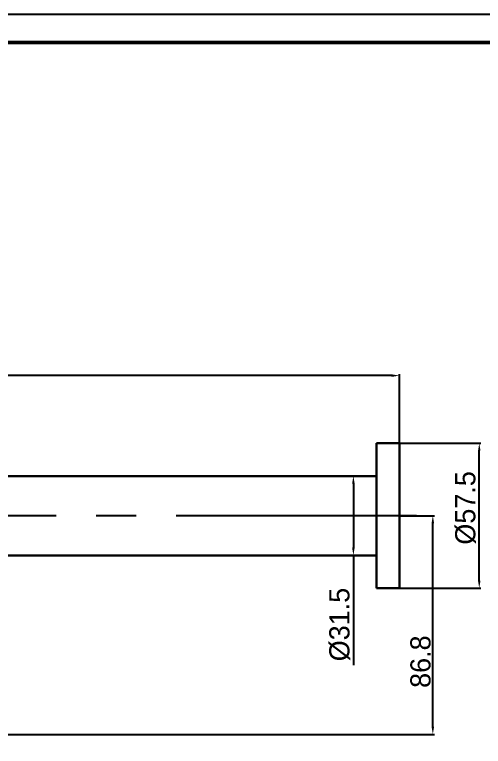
# Model space of a CAD drawing. Extents: x 0 to 651, y 0 to 477.
# Drawn here: x 349.5 to 535.4, y 186.7 to 477 of the extents above; entities that cross this region are included whole.
import ezdxf

# ---------------------------------------------------------------- set-up
doc = ezdxf.new("R2010")
doc.units = 0
doc.header["$LTSCALE"] = 10
doc.header["$MEASUREMENT"] = 0
doc.header["$PDMODE"] = 3
doc.header["$PDSIZE"] = -10
doc.linetypes.add('CENTER2', pattern=[28.575, 19.05, -3.175, 3.175, -3.175])
doc.layers.get('0').update_dxf_attribs({"linetype": 'CONTINUOUS'})
doc.layers.get('DEFPOINTS').update_dxf_attribs({"linetype": 'CONTINUOUS'})
doc.layers.add('\\M+5CAB5\\M+5CFDF', color=3, linetype='CONTINUOUS', lineweight=30)
doc.styles.add('Daelim Dimension', font='')
doc.styles.get("Standard").update_dxf_attribs({"font": ''})
doc.styles.get('Daelim Dimension').set_extended_font_data('나눔고딕')
doc.styles.get('Standard').set_extended_font_data('GulimChe')
doc.dimstyles.new('0.5', dxfattribs={"dimtxt": 1.25, "dimasz": 0.8, "dimexe": 0.6, "dimexo": 0.25, "dimgap": 0.3, "dimtad": 1, "dimdec": 1, "dimdsep": 46, "dimtxsty": 'Standard', "dimcen": 2.5, "dimadec": 0, "dimazin": 0, "dimtfac": 1, "dimtdec": 1, "dimtmove": 0, "dimatfit": 3, "dimfxl": 0, "dimarcsym": 0})

# ---------------------------------------------------------------- blocks, each defined once
blk = doc.blocks.new('*D1')
at = {"layer": '\\M+5CAB5\\M+5CFDF', "color": 0, "lineweight": -2, "transparency": 16777216}
for p, q in [((483.83, 293.94), (484.46, 293.94)), ((483.86, 290.94), (483.86, 265.44)), ((483.86, 262.44), (483.86, 218.92)), ((484.11, 262.44), (484.46, 262.44))]:
    blk.add_line(p, q, dxfattribs=at)
at = {"layer": '\\M+5CAB5\\M+5CFDF', "color": 0, "transparency": 16777216}
for points in [[(483.36, 290.94), (484.36, 290.94), (483.86, 293.94)], [(483.36, 265.44), (484.36, 265.44), (483.86, 262.44)]]:
    blk.add_solid(points, dxfattribs=at)
at = {"layer": 'DEFPOINTS', "color": 0, "transparency": 16777216}
for p in [(483.58, 293.94), (483.86, 262.44), (483.86, 262.44)]:
    blk.add_point(p, dxfattribs=at)
at = {"layer": '\\M+5CAB5\\M+5CFDF', "color": 7, "lineweight": -2, "transparency": 16777216, "insert": (478.45, 235), "char_height": 8, "attachment_point": 5, "rotation": 90, "style": 'Daelim Dimension'}
blk.add_mtext('%%C31.5', dxfattribs=at)
blk = doc.blocks.new('*D2')
at = {"layer": '\\M+5CAB5\\M+5CFDF', "color": 0, "lineweight": -2, "transparency": 16777216}
for p, q in [((131.08, 320.69), (131.08, 334.37)), ((502.08, 307.19), (502.08, 334.37)), ((499.08, 333.77), (134.08, 333.77))]:
    blk.add_line(p, q, dxfattribs=at)
at = {"layer": '\\M+5CAB5\\M+5CFDF', "color": 0, "transparency": 16777216}
for points in [[(134.08, 334.27), (134.08, 333.27), (131.08, 333.77)], [(499.08, 334.27), (499.08, 333.27), (502.08, 333.77)]]:
    blk.add_solid(points, dxfattribs=at)
at = {"layer": 'DEFPOINTS', "color": 0, "transparency": 16777216}
for p in [(131.08, 333.77), (131.08, 320.44), (502.08, 306.94)]:
    blk.add_point(p, dxfattribs=at)
at = {"layer": '\\M+5CAB5\\M+5CFDF', "color": 7, "lineweight": -2, "transparency": 16777216, "insert": (311.83, 338.43), "char_height": 8, "attachment_point": 5, "style": 'Daelim Dimension'}
blk.add_mtext('360~371', dxfattribs=at)
blk = doc.blocks.new('*D5')
at = {"layer": '\\M+5CAB5\\M+5CFDF', "color": 0, "lineweight": -2, "transparency": 16777216}
for p, q in [((502.33, 278.19), (515.96, 278.19)), ((515.36, 194.44), (515.36, 275.19)), ((131.33, 191.44), (515.96, 191.44))]:
    blk.add_line(p, q, dxfattribs=at)
at = {"layer": '\\M+5CAB5\\M+5CFDF', "color": 0, "transparency": 16777216}
for points in [[(514.86, 275.19), (515.86, 275.19), (515.36, 278.19)], [(514.86, 194.44), (515.86, 194.44), (515.36, 191.44)]]:
    blk.add_solid(points, dxfattribs=at)
at = {"layer": 'DEFPOINTS', "color": 0, "transparency": 16777216}
for p in [(502.08, 278.19), (515.36, 278.19), (131.08, 191.44)]:
    blk.add_point(p, dxfattribs=at)
at = {"layer": '\\M+5CAB5\\M+5CFDF', "color": 7, "lineweight": -2, "transparency": 16777216, "insert": (510.5, 220.28), "char_height": 8, "attachment_point": 5, "rotation": 90, "style": 'Daelim Dimension'}
blk.add_mtext('86.8', dxfattribs=at)
blk = doc.blocks.new('*D6')
at = {"layer": '\\M+5CAB5\\M+5CFDF', "color": 0, "lineweight": -2, "transparency": 16777216}
for p, q in [((502.33, 306.94), (534.38, 306.94)), ((533.78, 252.44), (533.78, 303.94)), ((502.33, 249.44), (534.38, 249.44))]:
    blk.add_line(p, q, dxfattribs=at)
at = {"layer": '\\M+5CAB5\\M+5CFDF', "color": 0, "transparency": 16777216}
for points in [[(533.28, 303.94), (534.28, 303.94), (533.78, 306.94)], [(533.28, 252.44), (534.28, 252.44), (533.78, 249.44)]]:
    blk.add_solid(points, dxfattribs=at)
at = {"layer": 'DEFPOINTS', "color": 0, "transparency": 16777216}
for p in [(502.08, 306.94), (533.78, 306.94), (502.08, 249.44)]:
    blk.add_point(p, dxfattribs=at)
at = {"layer": '\\M+5CAB5\\M+5CFDF', "color": 7, "lineweight": -2, "transparency": 16777216, "insert": (528.37, 281.28), "char_height": 8, "attachment_point": 5, "rotation": 90, "style": 'Daelim Dimension'}
blk.add_mtext('%%C57.5', dxfattribs=at)

msp = doc.modelspace()

# ---------------------------------------------------------------- linework, layer by layer
at = {"color": 1, "linetype": 'CENTER2', "ltscale": 0.5}
msp.add_line((508.83, 278.19), (74.65, 278.19), dxfattribs=at)
at = {"ltscale": 0.5}
msp.add_lwpolyline([(0, 0), (651, 0), (651, 477), (0, 477)], close=True, dxfattribs=at)
at = {"color": 5, "linetype": 'ByBlock', "lineweight": 200, "const_width": 1.5}
msp.add_lwpolyline([(10.47, 20.42), (640.47, 20.42), (640.47, 465.92), (10.47, 465.92)], close=True, dxfattribs=at)
at = {"layer": '\\M+5CAB5\\M+5CFDF', "color": 7}
for p, q in [((493.08, 306.94), (493.08, 249.44)), ((493.08, 306.94), (502.08, 306.94)), ((502.08, 306.94), (502.08, 249.44)), ((502.08, 255.94), (502.08, 300.44)), ((493.08, 293.94), (161.08, 293.94)), ((502.08, 293.94), (502.08, 262.44)), ((493.08, 262.44), (161.08, 262.44)), ((493.08, 249.44), (502.08, 249.44))]:
    msp.add_line(p, q, dxfattribs=at)

# ---------------------------------------------------------------- dimensions: what is measured, and where the dimension line sits
at = {"layer": '\\M+5CAB5\\M+5CFDF', "color": 5, "lineweight": -2}
for base, p1, p2, angle, text, picture, middle in [((131.08, 333.77), (502.08, 306.94), (131.08, 320.44), 180, '360~<>', '*D2', (311.83, 333.77)), ((533.78, 306.94), (502.08, 249.44), (502.08, 306.94), 270, '%%C<>', '*D6', (533.78, 281.28)), ((483.86, 262.44), (483.58, 293.94), (483.86, 262.44), 270, '%%C<>', '*D1', (483.86, 235))]:
    dim = msp.add_linear_dim(base=base, p1=p1, p2=p2, angle=angle, text=text, dimstyle='0.5', override={"dimtxt": 8, "dimasz": 3, "dimtxsty": 'Daelim Dimension', "dimclrt": 7}, dxfattribs=at)
    dim.commit()
    dim.dimension.update_dxf_attribs({"geometry": picture, "text_midpoint": middle, "dimtype": 128})
dim = msp.add_linear_dim(base=(515.35753441, 278.18709564), p1=(131.07517624, 191.43709564), p2=(502.07517624, 278.18709564), angle=270, dimstyle='0.5', override={"dimtxt": 8, "dimasz": 3, "dimtxsty": 'Daelim Dimension', "dimclrt": 7}, dxfattribs=at)
dim.commit()
dim.dimension.update_dxf_attribs({"geometry": '*D5', "text_midpoint": (515.35753441, 220.28105164), "dimtype": 128})

doc.saveas('drawing.dxf')
